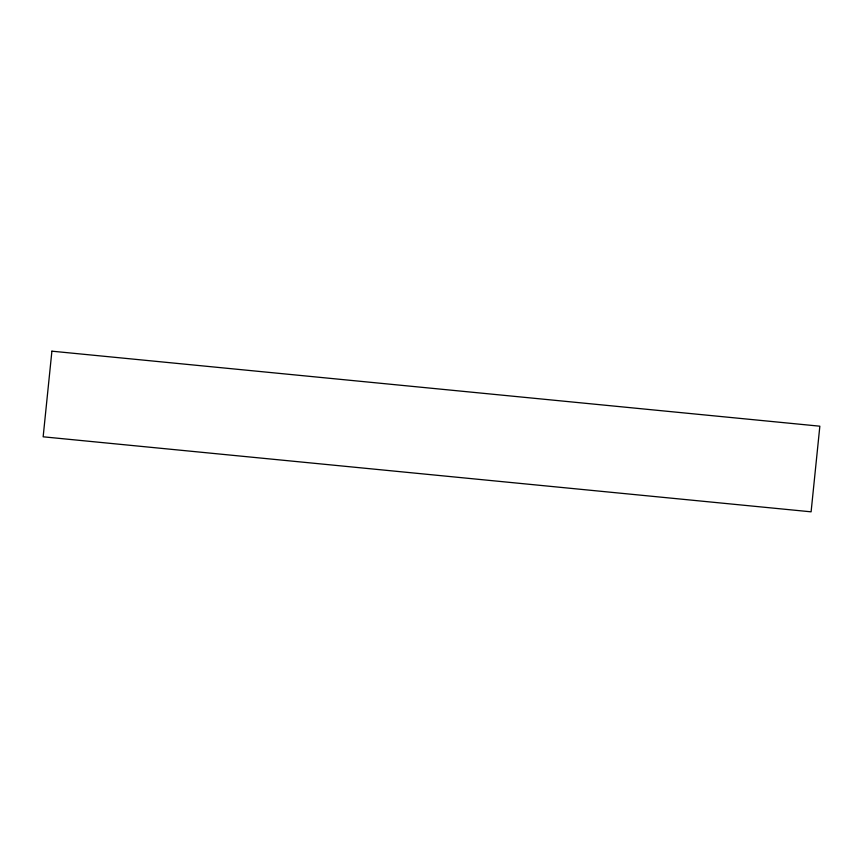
<?xml version="1.0" encoding="UTF-8"?>
<svg xmlns="http://www.w3.org/2000/svg" width="863" height="863" viewBox="0 0 863 863"><rect width="100%" height="100%" fill="white"/><g stroke="black" fill="none" stroke-linecap="round" stroke-linejoin="round"><path stroke-width="1.29" d="M51.899 351.176L43.15 436.807L811.101 511.824L819.85 426.193L51.899 351.176"/></g></svg>
